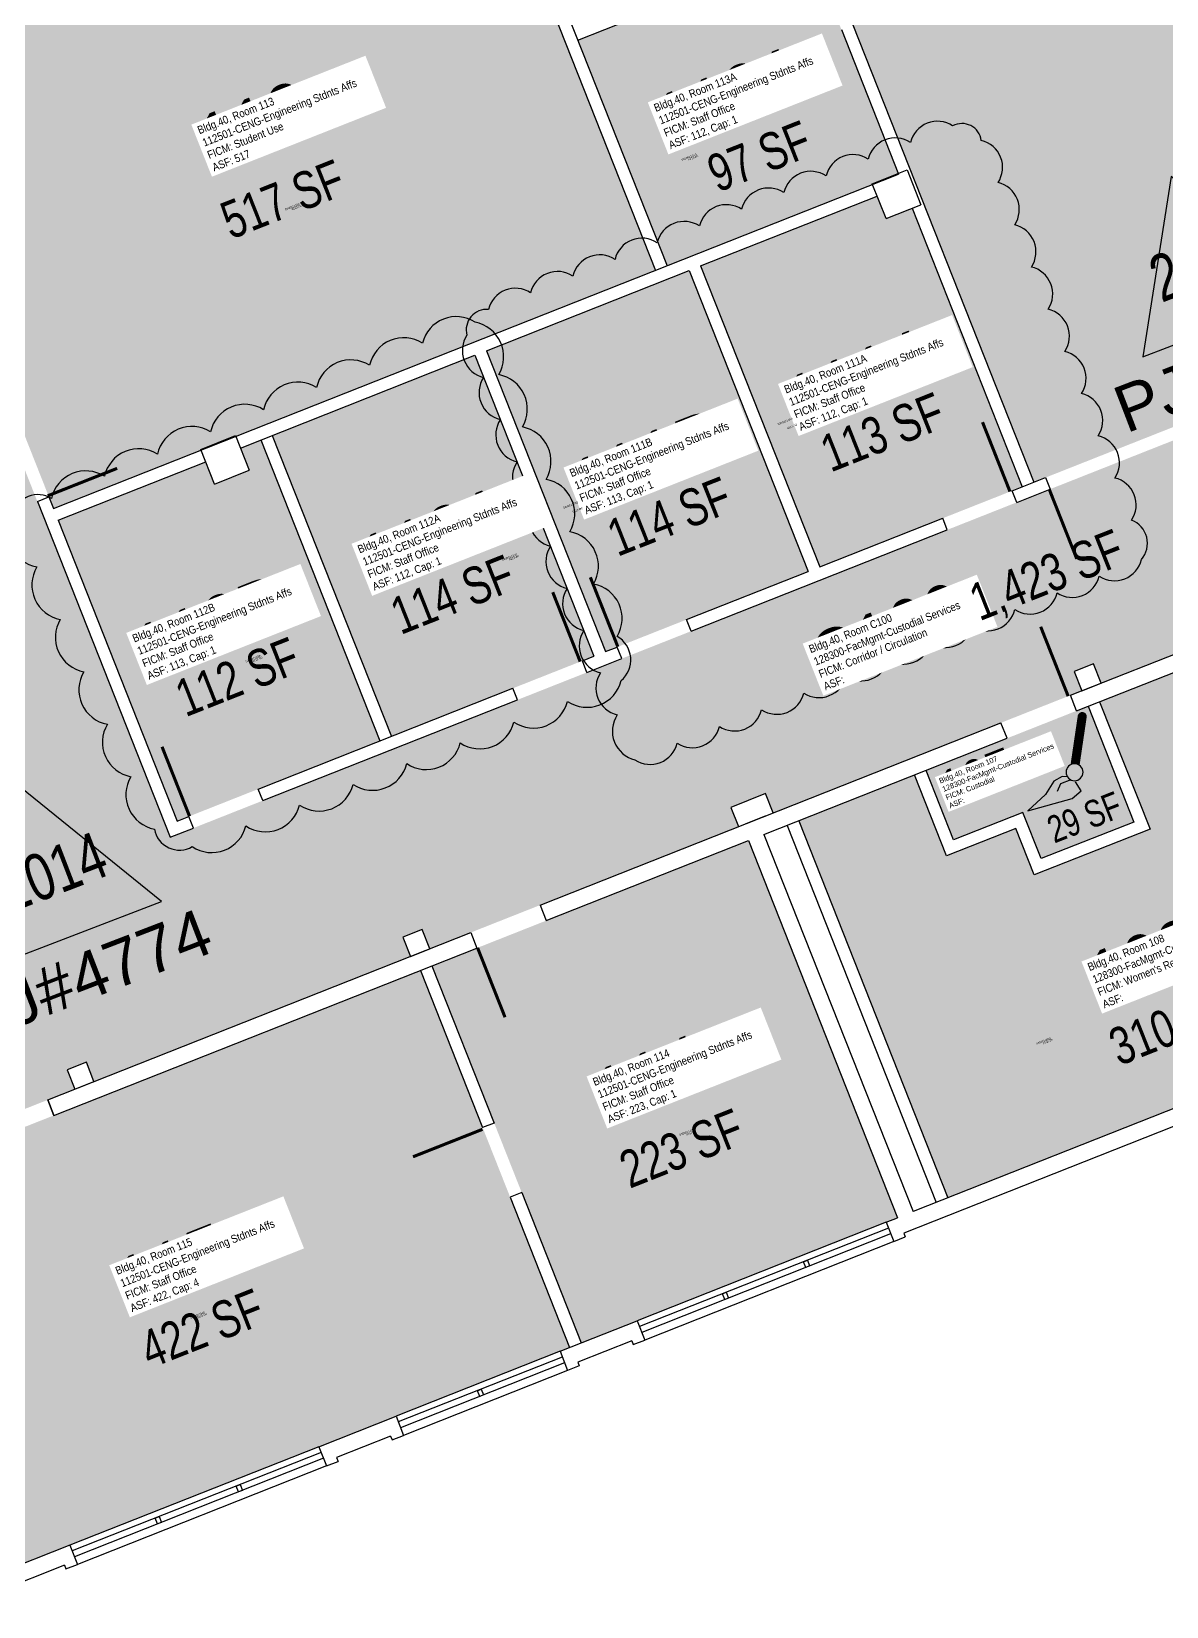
# Model space of a CAD drawing. Header units: inches. Extents: x 131918565 to 131921035, y 67963340 to 67966111.
# Drawn here: x 131919553 to 131920100, y 67963352 to 67964111 of the extents above; entities that cross this region are included whole.
import ezdxf
from ezdxf.enums import TextEntityAlignment as Align

# ---------------------------------------------------------------- set-up
doc = ezdxf.new("R2010")
doc.units = ezdxf.units.IN
doc.header["$LTSCALE"] = 10
doc.header["$MEASUREMENT"] = 0
doc.layers.get('0').update_dxf_attribs({"linetype": 'CONTINUOUS'})
for name, color, linetype in [('A-DOOR', 2, 'CONTINUOUS'), ('A-GLAZ', 1, 'CONTINUOUS'), ('A-IDEN-ICON', 4, 'CONTINUOUS'), ('A-IDEN-RNUM', 7, 'CONTINUOUS'), ('A-IDEN-SNUM', 4, 'CONTINUOUS'), ('A-IDEN-VNUM', 4, 'CONTINUOUS'), ('A-WALL', 5, 'CONTINUOUS'), ('AREA-TEXT', 3, 'CONTINUOUS'), ('Rooms-Category-Color', 7, 'CONTINUOUS'), ('Rooms-College-Color', 7, 'CONTINUOUS'), ('Rooms-Department-Color', 7, 'CONTINUOUS'), ('Rooms-Division-Color', 7, 'CONTINUOUS'), ('Rooms-Information', 7, 'CONTINUOUS')]:
    doc.layers.add(name, color=color, linetype=linetype)
doc.layers.add('A-REV', color=1, linetype='CONTINUOUS', plot=False)
doc.styles.add('Arial', font='arial.ttf')
doc.styles.add('CP_AREA', font='arial.ttf', dxfattribs={"height": 15})
doc.styles.add('CP_ROOMSNUMBER', font='arial.ttf', dxfattribs={"height": 1})
doc.styles.add('CP_ROOMVNUMBER', font='arial.ttf', dxfattribs={"width": 0.85, "height": 0.075})

# ---------------------------------------------------------------- blocks, each defined once
blk = doc.blocks.new('CPCUST')
at = {"color": 0, "linetype": 'ByBlock'}
for p, q in [((0.01710768682039543, -0.06389526559284252), (0.02000603612435725, -0.04661972163469329)), ((0.02622214892755892, -0.04084634061456337), (0.0445807061709047, -0.04056143188978271)), ((0.0296781998588358, -0.03407984564873644), (0.03758796190732028, -0.03023640276653876)), ((0.03758796190732028, -0.03023640276653876), (0.05333712680811686, -0.03237435190612691)), ((0.0445807061709047, -0.04056143188978271), (0.05433683077671958, -0.05052010497931518)), ((0.05333712680811686, -0.03237435190612691), (0.07452052004998677, -0.04788691310499892)), ((0.07452052004998677, -0.04788691310499892), (0.1117389269890054, -0.06251715192284006)), ((0.03576614561558245, -0.07045290280554815), (0.01710768682039543, -0.06389526559284252)), ((0.1117389269890054, -0.06251715192284006), (0.03576614561558245, -0.07045290280554815))]:
    blk.add_line(p, q, dxfattribs=at)
at = {"color": 0, "linetype": 'ByBlock', "const_width": 0.0075}
blk.add_lwpolyline([(-0.03324759526418575, 0.04812499999999999, 1), (-0.02675240473581653, 0.05187500000000002, 1)], format="xyb", close=True, dxfattribs=at)
at = {"color": 0, "linetype": 'ByBlock', "const_width": 0.015}
blk.add_lwpolyline([(-0.02999999999997272, 0.05), (0.009999999999990905, -0.01928203230275514)], dxfattribs=at)
at = {"color": 0, "linetype": 'ByBlock'}
blk.add_circle((0.01581866083250816, -0.03126680850405537), 0.01414213562373094, dxfattribs=at)
blk = doc.blocks.new('ProjectRev')
at = {"transparency": 16777216}
blk.add_lwpolyline([(0, 0.1219824164496401), (-0.1220957161743463, -0.0894935673508428), (0.1220957161743428, -0.0894935673508428)], close=True, dxfattribs=at)
at = {"transparency": 16777216, "insert": (-0.1797527879617747, -0.1150713105150771), "char_height": 0.0625, "attachment_point": 1, "style": 'Arial'}
blk.add_mtext_dynamic_manual_height_columns('PJ#', width=0.247489784066488, gutter_width=0.3125, heights=[0], dxfattribs=at)
at = {"transparency": 16777216, "style": 'Arial', "width": 0.75}
blk.add_attdef('YEAR', text='', height=0.0625, dxfattribs=at).set_placement((0, 0), align=Align.MIDDLE_CENTER)
at = {"transparency": 16777216, "style": 'Arial'}
blk.add_attdef('PROJECT', text='', height=0.0625, dxfattribs=at).set_placement((-0.02758404181815877, -0.1150713105150771), align=Align.TOP_LEFT)

msp = doc.modelspace()

# ---------------------------------------------------------------- hatches: boundary and pattern name
at = {"layer": 'Rooms-Category-Color', "true_color": 0xadadad}
for points in [[(131920357.9208105, 67963995.48231058), (131920366.7204771, 67963998.9640578), (131920448.9716894, 67963791.08473784), (131920538.2381714, 67963826.40463574), (131920429.4970357, 67964101.23381722), (131920330.9661434, 67964062.24828786), (131920317.7211817, 67964095.72321863), (131920261.9296305, 67964073.64828244), (131920295.0420348, 67963989.96095555), (131919619.9642645, 67963722.8542276), (131919344.764865, 67964418.38518056), (131919276.4202147, 67964391.34338373), (131919279.939401, 67964382.44909462), (131919268.7810907, 67964378.0341074), (131919285.8798948, 67964334.81908761), (131919297.0755854, 67964339.24886507), (131919347.8479387, 67964210.92829715), (131919336.6522481, 67964206.49851972), (131919383.0096141, 67964089.33626208), (131919388.6261495, 67964091.55854589), (131919391.394788, 67964084.56116953), (131919396.9365628, 67964086.75387296), (131919403.5590436, 67964070.01640758), (131919444.9402776, 67963965.43068141), (131919433.7819673, 67963961.01569417), (131919478.4929846, 67963848.01437041), (131919489.6512948, 67963852.42935765), (131919496.2737757, 67963835.69189227), (131919519.2577577, 67963777.60284492), (131919351.8870094, 67963711.3795816), (131919419.5687637, 67963540.32268544), (131919573.9216695, 67963601.3952039), (131919570.2439851, 67963610.69007635), (131919579.542205, 67963614.36908521), (131919583.2198894, 67963605.07421276), (131919735.7171681, 67963665.41251886), (131919732.0394837, 67963674.70739129), (131919741.3377037, 67963678.38640016), (131919745.015388, 67963669.09152773), (131919798.2500125, 67963690.15476958), (131919893.793044, 67963727.95809782), (131919890.1153597, 67963737.25297026), (131919906.852825, 67963743.87545112), (131919910.5305094, 67963734.58057867), (131920059.3081654, 67963793.44714877), (131920055.630481, 67963802.7420212), (131920064.928701, 67963806.42103007), (131920068.6063853, 67963797.12615763), (131920154.1945304, 67963830.99065503), (131920203.7095322, 67963850.58216092), (131920202.2393414, 67963854.29787822), (131920215.917756, 67963859.70999031), (131920210.7654659, 67963872.73173836), (131920231.2108378, 67963880.82131948), (131920272.1283615, 67963897.01107767), (131920379.9957467, 67963939.6907593)], [(131920036.3769684, 67963704.74904667), (131920027.5469939, 67963727.06566717), (131919994.0720631, 67963713.82070547), (131919978.6196078, 67963752.87479134), (131919922.8280565, 67963730.79985516), (131919994.7481987, 67963549.03098112), (131920113.7292609, 67963596.10799006), (131920234.6518691, 67963643.95320676), (131920187.0141568, 67963764.35137437), (131920131.2226055, 67963742.27643819), (131920129.0151119, 67963747.85559332), (131920184.8066631, 67963769.9305295), (131920162.731727, 67963825.72208077), (131920067.8860898, 67963788.19468924), (131920092.1685196, 67963726.82398286)], [(131919984.1987629, 67963755.08228499), (131919997.4437247, 67963721.60735421), (131920030.9186554, 67963734.85231592), (131920039.7486299, 67963712.53569542), (131920084.3818709, 67963730.19564438), (131920062.3069347, 67963785.98719564)]]:
    msp.add_hatch(color=253, dxfattribs=at).paths.add_polyline_path(points)
at = {"layer": 'Rooms-Category-Color', "true_color": 0xffe090}
msp.add_hatch(color=41, dxfattribs=at).paths.add_polyline_path([(131919888.6445318, 67964266.90613283), (131920036.1934053, 67963893.9954042), (131920287.255386, 67963993.33261704), (131920254.1429817, 67964077.01994395), (131920315.5136881, 67964101.30237377), (131920295.4884097, 67964151.9136795), (131920282.9353107, 67964146.94681886), (131920279.6234081, 67964155.31722529), (131920276.3128299, 67964163.68428424), (131920288.8659289, 67964168.65114486), (131920202.7730155, 67964386.23986852), (131920190.2199164, 67964381.2730079), (131920186.7007301, 67964390.16729699), (131920047.2218519, 67964334.97995651), (131920050.7410383, 67964326.0856674), (131920034.0035729, 67964319.46318655), (131920032.3077763, 67964323.74909352)])
at = {"layer": 'Rooms-Category-Color', "true_color": 0xfbafa2}
msp.add_hatch(color=21, dxfattribs=at).paths.add_polyline_path([(131919563.6587457, 67964138.31962952), (131919565.3545423, 67964134.03372253), (131919548.6170769, 67964127.41124168), (131919546.9212804, 67964131.69714865), (131919475.7870525, 67964103.55160502), (131919563.7335983, 67963881.27806479), (131919634.8678261, 67963909.42360842), (131919634.7093281, 67963909.82419176), (131919651.4467935, 67963916.44667262), (131919651.6052915, 67963916.04608929), (131919853.8496648, 67963996.06773299), (131919765.903119, 67964218.34127322), (131919725.4542444, 67964202.33694448), (131919727.150041, 67964198.0510375), (131919710.4125756, 67964191.42855664), (131919708.716779, 67964195.71446362)])
at = {"layer": 'Rooms-Category-Color', "true_color": 0xfa9ba3}
for points in [[(131919816.3826944, 67964107.06875157), (131919859.42882, 67963998.2752266), (131919958.4588235, 67964037.45823835), (131919958.3003254, 67964037.85882169), (131919970.8534245, 67964042.82568234), (131919927.9657969, 67964151.21862397)], [(131919875.5842014, 67963998.21480553), (131919932.9790355, 67963853.15677224), (131920030.6142502, 67963891.7879106), (131919977.4759053, 67964026.08821695), (131919964.9228063, 67964021.12135631), (131919960.6663171, 67964031.87908322)], [(131919772.3698385, 67963957.37617272), (131919870.0050532, 67963996.00731105), (131919927.3998873, 67963850.94927776), (131919829.7646726, 67963812.31813943)], [(131919766.7906765, 67963955.16867994), (131919669.1554617, 67963916.53754161), (131919726.5502958, 67963771.47950834), (131919824.1855106, 67963810.11064668)], [(131919565.9410919, 67963875.69890967), (131919637.0753198, 67963903.84445328), (131919641.331809, 67963893.0867264), (131919658.0692744, 67963899.70920724), (131919653.8127851, 67963910.46693416), (131919663.5763066, 67963914.330048), (131919720.9711407, 67963769.27201472), (131919623.335926, 67963730.64087638)], [(131919746.1138971, 67963660.87970228), (131919818.0340392, 67963479.11082827), (131919845.0036751, 67963489.78185242), (131919970.5346654, 67963539.45045884), (131919898.6145233, 67963721.21933286), (131919801.208054, 67963682.67870177)], [(131919563.8579628, 67963588.76684597), (131919451.3969245, 67963544.26960239), (131919523.3170666, 67963362.50072837), (131919571.63255, 67963381.6176231), (131919728.7750332, 67963443.7938884), (131919812.4548841, 67963476.90333465), (131919740.534742, 67963658.67220865)]]:
    msp.add_hatch(color=241, dxfattribs=at).paths.add_polyline_path(points)
at = {"layer": 'Rooms-College-Color', "true_color": 0xadadad}
for points in [[(131920357.9208105, 67963995.48231058), (131920366.7204771, 67963998.9640578), (131920448.9716894, 67963791.08473784), (131920538.2381714, 67963826.40463574), (131920429.4970357, 67964101.23381722), (131920330.9661434, 67964062.24828786), (131920317.7211817, 67964095.72321863), (131920261.9296305, 67964073.64828244), (131920295.0420348, 67963989.96095555), (131919619.9642645, 67963722.8542276), (131919344.764865, 67964418.38518056), (131919276.4202147, 67964391.34338373), (131919279.939401, 67964382.44909462), (131919268.7810907, 67964378.0341074), (131919285.8798948, 67964334.81908761), (131919297.0755854, 67964339.24886507), (131919347.8479387, 67964210.92829715), (131919336.6522481, 67964206.49851972), (131919383.0096141, 67964089.33626208), (131919388.6261495, 67964091.55854589), (131919391.394788, 67964084.56116953), (131919396.9365628, 67964086.75387296), (131919403.5590436, 67964070.01640758), (131919444.9402776, 67963965.43068141), (131919433.7819673, 67963961.01569417), (131919478.4929846, 67963848.01437041), (131919489.6512948, 67963852.42935765), (131919496.2737757, 67963835.69189227), (131919519.2577577, 67963777.60284492), (131919351.8870094, 67963711.3795816), (131919419.5687637, 67963540.32268544), (131919573.9216695, 67963601.3952039), (131919570.2439851, 67963610.69007635), (131919579.542205, 67963614.36908521), (131919583.2198894, 67963605.07421276), (131919735.7171681, 67963665.41251886), (131919732.0394837, 67963674.70739129), (131919741.3377037, 67963678.38640016), (131919745.015388, 67963669.09152773), (131919798.2500125, 67963690.15476958), (131919893.793044, 67963727.95809782), (131919890.1153597, 67963737.25297026), (131919906.852825, 67963743.87545112), (131919910.5305094, 67963734.58057867), (131920059.3081654, 67963793.44714877), (131920055.630481, 67963802.7420212), (131920064.928701, 67963806.42103007), (131920068.6063853, 67963797.12615763), (131920154.1945304, 67963830.99065503), (131920203.7095322, 67963850.58216092), (131920202.2393414, 67963854.29787822), (131920215.917756, 67963859.70999031), (131920210.7654659, 67963872.73173836), (131920231.2108378, 67963880.82131948), (131920272.1283615, 67963897.01107767), (131920379.9957467, 67963939.6907593)], [(131920036.3769684, 67963704.74904667), (131920027.5469939, 67963727.06566717), (131919994.0720631, 67963713.82070547), (131919978.6196078, 67963752.87479134), (131919922.8280565, 67963730.79985516), (131919994.7481987, 67963549.03098112), (131920113.7292609, 67963596.10799006), (131920234.6518691, 67963643.95320676), (131920187.0141568, 67963764.35137437), (131920131.2226055, 67963742.27643819), (131920129.0151119, 67963747.85559332), (131920184.8066631, 67963769.9305295), (131920162.731727, 67963825.72208077), (131920067.8860898, 67963788.19468924), (131920092.1685196, 67963726.82398286)], [(131919984.1987629, 67963755.08228499), (131919997.4437247, 67963721.60735421), (131920030.9186554, 67963734.85231592), (131920039.7486299, 67963712.53569542), (131920084.3818709, 67963730.19564438), (131920062.3069347, 67963785.98719564)]]:
    msp.add_hatch(color=253, dxfattribs=at).paths.add_polyline_path(points)
at = {"layer": 'Rooms-College-Color', "true_color": 0x80bc67}
for points in [[(131919888.6445318, 67964266.90613283), (131920036.1934053, 67963893.9954042), (131920287.255386, 67963993.33261704), (131920254.1429817, 67964077.01994395), (131920315.5136881, 67964101.30237377), (131920295.4884097, 67964151.9136795), (131920282.9353107, 67964146.94681886), (131920279.6234081, 67964155.31722529), (131920276.3128299, 67964163.68428424), (131920288.8659289, 67964168.65114486), (131920202.7730155, 67964386.23986852), (131920190.2199164, 67964381.2730079), (131920186.7007301, 67964390.16729699), (131920047.2218519, 67964334.97995651), (131920050.7410383, 67964326.0856674), (131920034.0035729, 67964319.46318655), (131920032.3077763, 67964323.74909352)], [(131919563.6587457, 67964138.31962952), (131919565.3545423, 67964134.03372253), (131919548.6170769, 67964127.41124168), (131919546.9212804, 67964131.69714865), (131919475.7870525, 67964103.55160502), (131919563.7335983, 67963881.27806479), (131919634.8678261, 67963909.42360842), (131919634.7093281, 67963909.82419176), (131919651.4467935, 67963916.44667262), (131919651.6052915, 67963916.04608929), (131919853.8496648, 67963996.06773299), (131919765.903119, 67964218.34127322), (131919725.4542444, 67964202.33694448), (131919727.150041, 67964198.0510375), (131919710.4125756, 67964191.42855664), (131919708.716779, 67964195.71446362)], [(131919816.3826944, 67964107.06875157), (131919859.42882, 67963998.2752266), (131919958.4588235, 67964037.45823835), (131919958.3003254, 67964037.85882169), (131919970.8534245, 67964042.82568234), (131919927.9657969, 67964151.21862397)], [(131919875.5842014, 67963998.21480553), (131919932.9790355, 67963853.15677224), (131920030.6142502, 67963891.7879106), (131919977.4759053, 67964026.08821695), (131919964.9228063, 67964021.12135631), (131919960.6663171, 67964031.87908322)], [(131919772.3698385, 67963957.37617272), (131919870.0050532, 67963996.00731105), (131919927.3998873, 67963850.94927776), (131919829.7646726, 67963812.31813943)], [(131919766.7906765, 67963955.16867994), (131919669.1554617, 67963916.53754161), (131919726.5502958, 67963771.47950834), (131919824.1855106, 67963810.11064668)], [(131919565.9410919, 67963875.69890967), (131919637.0753198, 67963903.84445328), (131919641.331809, 67963893.0867264), (131919658.0692744, 67963899.70920724), (131919653.8127851, 67963910.46693416), (131919663.5763066, 67963914.330048), (131919720.9711407, 67963769.27201472), (131919623.335926, 67963730.64087638)], [(131919746.1138971, 67963660.87970228), (131919818.0340392, 67963479.11082827), (131919845.0036751, 67963489.78185242), (131919970.5346654, 67963539.45045884), (131919898.6145233, 67963721.21933286), (131919801.208054, 67963682.67870177)], [(131919563.8579628, 67963588.76684597), (131919451.3969245, 67963544.26960239), (131919523.3170666, 67963362.50072837), (131919571.63255, 67963381.6176231), (131919728.7750332, 67963443.7938884), (131919812.4548841, 67963476.90333465), (131919740.534742, 67963658.67220865)]]:
    msp.add_hatch(color=83, dxfattribs=at).paths.add_polyline_path(points)
at = {"layer": 'Rooms-Department-Color', "true_color": 0xacacac}
for points in [[(131920357.9208105, 67963995.48231058), (131920366.7204771, 67963998.9640578), (131920448.9716894, 67963791.08473784), (131920538.2381714, 67963826.40463574), (131920429.4970357, 67964101.23381722), (131920330.9661434, 67964062.24828786), (131920317.7211817, 67964095.72321863), (131920261.9296305, 67964073.64828244), (131920295.0420348, 67963989.96095555), (131919619.9642645, 67963722.8542276), (131919344.764865, 67964418.38518056), (131919276.4202147, 67964391.34338373), (131919279.939401, 67964382.44909462), (131919268.7810907, 67964378.0341074), (131919285.8798948, 67964334.81908761), (131919297.0755854, 67964339.24886507), (131919347.8479387, 67964210.92829715), (131919336.6522481, 67964206.49851972), (131919383.0096141, 67964089.33626208), (131919388.6261495, 67964091.55854589), (131919391.394788, 67964084.56116953), (131919396.9365628, 67964086.75387296), (131919403.5590436, 67964070.01640758), (131919444.9402776, 67963965.43068141), (131919433.7819673, 67963961.01569417), (131919478.4929846, 67963848.01437041), (131919489.6512948, 67963852.42935765), (131919496.2737757, 67963835.69189227), (131919519.2577577, 67963777.60284492), (131919351.8870094, 67963711.3795816), (131919419.5687637, 67963540.32268544), (131919573.9216695, 67963601.3952039), (131919570.2439851, 67963610.69007635), (131919579.542205, 67963614.36908521), (131919583.2198894, 67963605.07421276), (131919735.7171681, 67963665.41251886), (131919732.0394837, 67963674.70739129), (131919741.3377037, 67963678.38640016), (131919745.015388, 67963669.09152773), (131919798.2500125, 67963690.15476958), (131919893.793044, 67963727.95809782), (131919890.1153597, 67963737.25297026), (131919906.852825, 67963743.87545112), (131919910.5305094, 67963734.58057867), (131920059.3081654, 67963793.44714877), (131920055.630481, 67963802.7420212), (131920064.928701, 67963806.42103007), (131920068.6063853, 67963797.12615763), (131920154.1945304, 67963830.99065503), (131920203.7095322, 67963850.58216092), (131920202.2393414, 67963854.29787822), (131920215.917756, 67963859.70999031), (131920210.7654659, 67963872.73173836), (131920231.2108378, 67963880.82131948), (131920272.1283615, 67963897.01107767), (131920379.9957467, 67963939.6907593)], [(131920036.3769684, 67963704.74904667), (131920027.5469939, 67963727.06566717), (131919994.0720631, 67963713.82070547), (131919978.6196078, 67963752.87479134), (131919922.8280565, 67963730.79985516), (131919994.7481987, 67963549.03098112), (131920113.7292609, 67963596.10799006), (131920234.6518691, 67963643.95320676), (131920187.0141568, 67963764.35137437), (131920131.2226055, 67963742.27643819), (131920129.0151119, 67963747.85559332), (131920184.8066631, 67963769.9305295), (131920162.731727, 67963825.72208077), (131920067.8860898, 67963788.19468924), (131920092.1685196, 67963726.82398286)], [(131919984.1987629, 67963755.08228499), (131919997.4437247, 67963721.60735421), (131920030.9186554, 67963734.85231592), (131920039.7486299, 67963712.53569542), (131920084.3818709, 67963730.19564438), (131920062.3069347, 67963785.98719564)]]:
    msp.add_hatch(color=253, dxfattribs=at).paths.add_polyline_path(points)
at = {"layer": 'Rooms-Department-Color', "true_color": 0x99d7b2}
for points in [[(131919888.6445318, 67964266.90613283), (131920036.1934053, 67963893.9954042), (131920287.255386, 67963993.33261704), (131920254.1429817, 67964077.01994395), (131920315.5136881, 67964101.30237377), (131920295.4884097, 67964151.9136795), (131920282.9353107, 67964146.94681886), (131920279.6234081, 67964155.31722529), (131920276.3128299, 67964163.68428424), (131920288.8659289, 67964168.65114486), (131920202.7730155, 67964386.23986852), (131920190.2199164, 67964381.2730079), (131920186.7007301, 67964390.16729699), (131920047.2218519, 67964334.97995651), (131920050.7410383, 67964326.0856674), (131920034.0035729, 67964319.46318655), (131920032.3077763, 67964323.74909352)], [(131919563.6587457, 67964138.31962952), (131919565.3545423, 67964134.03372253), (131919548.6170769, 67964127.41124168), (131919546.9212804, 67964131.69714865), (131919475.7870525, 67964103.55160502), (131919563.7335983, 67963881.27806479), (131919634.8678261, 67963909.42360842), (131919634.7093281, 67963909.82419176), (131919651.4467935, 67963916.44667262), (131919651.6052915, 67963916.04608929), (131919853.8496648, 67963996.06773299), (131919765.903119, 67964218.34127322), (131919725.4542444, 67964202.33694448), (131919727.150041, 67964198.0510375), (131919710.4125756, 67964191.42855664), (131919708.716779, 67964195.71446362)], [(131919816.3826944, 67964107.06875157), (131919859.42882, 67963998.2752266), (131919958.4588235, 67964037.45823835), (131919958.3003254, 67964037.85882169), (131919970.8534245, 67964042.82568234), (131919927.9657969, 67964151.21862397)], [(131919875.5842014, 67963998.21480553), (131919932.9790355, 67963853.15677224), (131920030.6142502, 67963891.7879106), (131919977.4759053, 67964026.08821695), (131919964.9228063, 67964021.12135631), (131919960.6663171, 67964031.87908322)], [(131919772.3698385, 67963957.37617272), (131919870.0050532, 67963996.00731105), (131919927.3998873, 67963850.94927776), (131919829.7646726, 67963812.31813943)], [(131919766.7906765, 67963955.16867994), (131919669.1554617, 67963916.53754161), (131919726.5502958, 67963771.47950834), (131919824.1855106, 67963810.11064668)], [(131919565.9410919, 67963875.69890967), (131919637.0753198, 67963903.84445328), (131919641.331809, 67963893.0867264), (131919658.0692744, 67963899.70920724), (131919653.8127851, 67963910.46693416), (131919663.5763066, 67963914.330048), (131919720.9711407, 67963769.27201472), (131919623.335926, 67963730.64087638)], [(131919746.1138971, 67963660.87970228), (131919818.0340392, 67963479.11082827), (131919845.0036751, 67963489.78185242), (131919970.5346654, 67963539.45045884), (131919898.6145233, 67963721.21933286), (131919801.208054, 67963682.67870177)], [(131919563.8579628, 67963588.76684597), (131919451.3969245, 67963544.26960239), (131919523.3170666, 67963362.50072837), (131919571.63255, 67963381.6176231), (131919728.7750332, 67963443.7938884), (131919812.4548841, 67963476.90333465), (131919740.534742, 67963658.67220865)]]:
    msp.add_hatch(color=253, dxfattribs=at).paths.add_polyline_path(points)
at = {"layer": 'Rooms-Division-Color', "true_color": 0xadadad}
for points in [[(131920357.9208105, 67963995.48231058), (131920366.7204771, 67963998.9640578), (131920448.9716894, 67963791.08473784), (131920538.2381714, 67963826.40463574), (131920429.4970357, 67964101.23381722), (131920330.9661434, 67964062.24828786), (131920317.7211817, 67964095.72321863), (131920261.9296305, 67964073.64828244), (131920295.0420348, 67963989.96095555), (131919619.9642645, 67963722.8542276), (131919344.764865, 67964418.38518056), (131919276.4202147, 67964391.34338373), (131919279.939401, 67964382.44909462), (131919268.7810907, 67964378.0341074), (131919285.8798948, 67964334.81908761), (131919297.0755854, 67964339.24886507), (131919347.8479387, 67964210.92829715), (131919336.6522481, 67964206.49851972), (131919383.0096141, 67964089.33626208), (131919388.6261495, 67964091.55854589), (131919391.394788, 67964084.56116953), (131919396.9365628, 67964086.75387296), (131919403.5590436, 67964070.01640758), (131919444.9402776, 67963965.43068141), (131919433.7819673, 67963961.01569417), (131919478.4929846, 67963848.01437041), (131919489.6512948, 67963852.42935765), (131919496.2737757, 67963835.69189227), (131919519.2577577, 67963777.60284492), (131919351.8870094, 67963711.3795816), (131919419.5687637, 67963540.32268544), (131919573.9216695, 67963601.3952039), (131919570.2439851, 67963610.69007635), (131919579.542205, 67963614.36908521), (131919583.2198894, 67963605.07421276), (131919735.7171681, 67963665.41251886), (131919732.0394837, 67963674.70739129), (131919741.3377037, 67963678.38640016), (131919745.015388, 67963669.09152773), (131919798.2500125, 67963690.15476958), (131919893.793044, 67963727.95809782), (131919890.1153597, 67963737.25297026), (131919906.852825, 67963743.87545112), (131919910.5305094, 67963734.58057867), (131920059.3081654, 67963793.44714877), (131920055.630481, 67963802.7420212), (131920064.928701, 67963806.42103007), (131920068.6063853, 67963797.12615763), (131920154.1945304, 67963830.99065503), (131920203.7095322, 67963850.58216092), (131920202.2393414, 67963854.29787822), (131920215.917756, 67963859.70999031), (131920210.7654659, 67963872.73173836), (131920231.2108378, 67963880.82131948), (131920272.1283615, 67963897.01107767), (131920379.9957467, 67963939.6907593)], [(131920036.3769684, 67963704.74904667), (131920027.5469939, 67963727.06566717), (131919994.0720631, 67963713.82070547), (131919978.6196078, 67963752.87479134), (131919922.8280565, 67963730.79985516), (131919994.7481987, 67963549.03098112), (131920113.7292609, 67963596.10799006), (131920234.6518691, 67963643.95320676), (131920187.0141568, 67963764.35137437), (131920131.2226055, 67963742.27643819), (131920129.0151119, 67963747.85559332), (131920184.8066631, 67963769.9305295), (131920162.731727, 67963825.72208077), (131920067.8860898, 67963788.19468924), (131920092.1685196, 67963726.82398286)], [(131919984.1987629, 67963755.08228499), (131919997.4437247, 67963721.60735421), (131920030.9186554, 67963734.85231592), (131920039.7486299, 67963712.53569542), (131920084.3818709, 67963730.19564438), (131920062.3069347, 67963785.98719564)]]:
    msp.add_hatch(color=253, dxfattribs=at).paths.add_polyline_path(points)
at = {"layer": 'Rooms-Division-Color', "true_color": 0x99d7b2}
for points in [[(131919888.6445318, 67964266.90613283), (131920036.1934053, 67963893.9954042), (131920287.255386, 67963993.33261704), (131920254.1429817, 67964077.01994395), (131920315.5136881, 67964101.30237377), (131920295.4884097, 67964151.9136795), (131920282.9353107, 67964146.94681886), (131920279.6234081, 67964155.31722529), (131920276.3128299, 67964163.68428424), (131920288.8659289, 67964168.65114486), (131920202.7730155, 67964386.23986852), (131920190.2199164, 67964381.2730079), (131920186.7007301, 67964390.16729699), (131920047.2218519, 67964334.97995651), (131920050.7410383, 67964326.0856674), (131920034.0035729, 67964319.46318655), (131920032.3077763, 67964323.74909352)], [(131919563.6587457, 67964138.31962952), (131919565.3545423, 67964134.03372253), (131919548.6170769, 67964127.41124168), (131919546.9212804, 67964131.69714865), (131919475.7870525, 67964103.55160502), (131919563.7335983, 67963881.27806479), (131919634.8678261, 67963909.42360842), (131919634.7093281, 67963909.82419176), (131919651.4467935, 67963916.44667262), (131919651.6052915, 67963916.04608929), (131919853.8496648, 67963996.06773299), (131919765.903119, 67964218.34127322), (131919725.4542444, 67964202.33694448), (131919727.150041, 67964198.0510375), (131919710.4125756, 67964191.42855664), (131919708.716779, 67964195.71446362)], [(131919816.3826944, 67964107.06875157), (131919859.42882, 67963998.2752266), (131919958.4588235, 67964037.45823835), (131919958.3003254, 67964037.85882169), (131919970.8534245, 67964042.82568234), (131919927.9657969, 67964151.21862397)], [(131919875.5842014, 67963998.21480553), (131919932.9790355, 67963853.15677224), (131920030.6142502, 67963891.7879106), (131919977.4759053, 67964026.08821695), (131919964.9228063, 67964021.12135631), (131919960.6663171, 67964031.87908322)], [(131919772.3698385, 67963957.37617272), (131919870.0050532, 67963996.00731105), (131919927.3998873, 67963850.94927776), (131919829.7646726, 67963812.31813943)], [(131919766.7906765, 67963955.16867994), (131919669.1554617, 67963916.53754161), (131919726.5502958, 67963771.47950834), (131919824.1855106, 67963810.11064668)], [(131919565.9410919, 67963875.69890967), (131919637.0753198, 67963903.84445328), (131919641.331809, 67963893.0867264), (131919658.0692744, 67963899.70920724), (131919653.8127851, 67963910.46693416), (131919663.5763066, 67963914.330048), (131919720.9711407, 67963769.27201472), (131919623.335926, 67963730.64087638)], [(131919746.1138971, 67963660.87970228), (131919818.0340392, 67963479.11082827), (131919845.0036751, 67963489.78185242), (131919970.5346654, 67963539.45045884), (131919898.6145233, 67963721.21933286), (131919801.208054, 67963682.67870177)], [(131919563.8579628, 67963588.76684597), (131919451.3969245, 67963544.26960239), (131919523.3170666, 67963362.50072837), (131919571.63255, 67963381.6176231), (131919728.7750332, 67963443.7938884), (131919812.4548841, 67963476.90333465), (131919740.534742, 67963658.67220865)]]:
    msp.add_hatch(color=253, dxfattribs=at).paths.add_polyline_path(points)

# ---------------------------------------------------------------- linework, layer by layer
at = {"layer": 'A-DOOR'}
for points in [[(131919930.0900496, 67964144.79995932, 1.5, 1.5, 0), (131919896.6151189, 67964131.55499762, 0, 0, 0), (131919896.3391822, 67964132.25239201, 0, 0, 0.414213562373095), (131919943.0590747, 67964112.02242297, 0, 0, 0.414213562373095)], [(131920024.6759175, 67963889.43830186, 1.5, 1.5, 0), (131920011.4309558, 67963922.91323261, 0, 0, 0), (131920012.1283502, 67963923.18916932, 0, 0, 0.414213562373095), (131919991.8983811, 67963876.46927685, 0, 0, 0.414213562373095)], [(131919560.8909904, 67963887.4124992, 1.5, 1.5, 0), (131919594.3659211, 67963900.65746091, 0, 0, 0), (131919594.6418578, 67963899.96006653, 0, 0, 0.414213562373095), (131919547.9219653, 67963920.19003557, 0, 0, 0.414213562373095)], [(131920109.1759492, 67963916.41967762, 1.5, 1.5, 0), (131920122.4209109, 67963882.94474685, 0, 0, 0), (131920123.1183053, 67963883.22068357, 0, 0, -0.414213562373095), (131920076.3984128, 67963903.4506526, 0, 0, -0.414213562373095)], [(131920043.6208765, 67963890.48162758, 1.5, 1.5, 0), (131920056.8658382, 67963857.00669684, 0, 0, 0), (131920056.1684438, 67963856.73076013, 0, 0, 0.414213562373095), (131920076.3984128, 67963903.4506526, 0, 0, 0.414213562373095)], [(131919835.6820376, 67963814.65945551, 1.5, 1.5, 0), (131919822.4370759, 67963848.13438627, 0, 0, 0), (131919821.7396815, 67963847.85844955, 0, 0, -0.414213562373095), (131919868.4595739, 67963827.62848052, 0, 0, -0.414213562373095)], [(131919817.5497834, 67963807.48510125, 1.5, 1.5, 0), (131919804.3048217, 67963840.960032, 0, 0, 0), (131919805.0022161, 67963841.23596871, 0, 0, 0.414213562373095), (131919784.7722471, 67963794.51607624, 0, 0, 0.414213562373095)], [(131920052.7131661, 67963790.83771807, 1.5, 1.5, 0), (131920039.4682044, 67963824.31264882, 0, 0, 0), (131920040.1655988, 67963824.58858551, 0, 0, 0.414213562373095), (131920019.9356298, 67963777.86869305, 0, 0, 0.414213562373095)], [(131919629.2532979, 67963732.98219159, 1.5, 1.5, 0), (131919616.0083362, 67963766.45712236, 0, 0, 0), (131919615.3109418, 67963766.18118566, 0, 0, -0.414213562373095), (131919662.0308343, 67963745.95121661, 0, 0, -0.414213562373095)], [(131919768.07134, 67963669.56756163, 1.5, 1.5, 0), (131919781.3163017, 67963636.09263086, 0, 0, 0), (131919780.6189073, 67963635.81669416, 0, 0, 0.414213562373095), (131919800.8488763, 67963682.53658664, 0, 0, 0.414213562373095)], [(131919530.7212489, 67963575.65570584, 1.5, 1.5, 0), (131919543.9662106, 67963542.18077508, 0, 0, 0), (131919543.2688162, 67963541.90483837, 0, 0, 0.414213562373095), (131919563.4987852, 67963588.62473083, 0, 0, 0.414213562373095)], [(131919770.4292644, 67963582.06777254, 1.5, 1.5, 0), (131919736.9543337, 67963568.82281081, 0, 0, 0), (131919736.678397, 67963569.5202052, 0, 0, 0.414213562373095), (131919783.3982894, 67963549.29023615, 0, 0, 0.414213562373095)]]:
    msp.add_lwpolyline(points, format="xyseb", dxfattribs=at)
at = {"layer": 'A-GLAZ'}
for p, q in [((131919964.9555103, 67963537.2429652), (131919845.0036751, 67963489.7818524)), ((131919966.0592571, 67963534.45338765), (131919846.1074219, 67963486.99227485)), ((131919967.1630039, 67963531.6638101), (131919847.2111687, 67963484.20269728)), ((131919968.6199497, 67963527.98156771), (131919848.6681145, 67963480.52045488)), ((131919925.1417334, 67963518.26362945), (131919927.0051712, 67963519.00093232)), ((131919926.2454802, 67963515.47405188), (131919925.1417334, 67963518.26362945)), ((131919928.108918, 67963516.21135475), (131919926.2454802, 67963515.47405188)), ((131919927.0051712, 67963519.00093232), (131919928.108918, 67963516.21135475)), ((131919886.0876475, 67963502.8111741), (131919887.9510854, 67963503.54847696)), ((131919887.1913943, 67963500.02159655), (131919886.0876475, 67963502.8111741)), ((131919889.0548322, 67963500.75889942), (131919887.1913943, 67963500.02159655)), ((131919887.9510854, 67963503.54847696), (131919889.0548322, 67963500.75889942)), ((131919807.813027, 67963475.06669992), (131919728.7750332, 67963443.79388839)), ((131919808.9167738, 67963472.27712238), (131919729.8787801, 67963441.00431083)), ((131919810.0205206, 67963469.48754482), (131919730.9825269, 67963438.21473326)), ((131919811.4774664, 67963465.80530241), (131919732.4394727, 67963434.53249088)), ((131919767.9992501, 67963456.08736417), (131919769.8626879, 67963456.82466702)), ((131919769.1029969, 67963453.2977866), (131919767.9992501, 67963456.08736417)), ((131919770.9664347, 67963454.03508948), (131919769.1029969, 67963453.2977866)), ((131919769.8626879, 67963456.82466702), (131919770.9664347, 67963454.03508948)), ((131919691.5843852, 67963429.07873592), (131919571.63255, 67963381.61762309)), ((131919692.688132, 67963426.28915836), (131919572.7362968, 67963378.82804556)), ((131919693.7918788, 67963423.4995808), (131919573.8400436, 67963376.03846799)), ((131919695.2488246, 67963419.81733839), (131919575.2969894, 67963372.35622558)), ((131919651.7706083, 67963410.09940013), (131919653.6340461, 67963410.83670303)), ((131919652.8743551, 67963407.30982256), (131919651.7706083, 67963410.09940013)), ((131919654.7377929, 67963408.04712546), (131919652.8743551, 67963407.30982256)), ((131919653.6340461, 67963410.83670303), (131919654.7377929, 67963408.04712546)), ((131919612.7165224, 67963394.6469448), (131919614.5799602, 67963395.38424766)), ((131919613.8202692, 67963391.85736725), (131919612.7165224, 67963394.6469448)), ((131919615.683707, 67963392.59467012), (131919613.8202692, 67963391.85736725)), ((131919614.5799602, 67963395.38424766), (131919615.683707, 67963392.59467012))]:
    msp.add_line(p, q, dxfattribs=at)
at = {"layer": 'A-REV'}
for points in [[(131919843.9444239, 67963760.17254403, 0.52056705), (131919864.2852036, 67963768.22074135, 0.52056705), (131919884.6259832, 67963776.26893866, 0.52056705), (131919904.9667629, 67963784.31713599, 0.52056705), (131919925.3075426, 67963792.36533329, 0.52056705), (131919945.6483222, 67963800.41353062, 0.52056705), (131919965.9891019, 67963808.46172793, 0.52056705), (131919986.3298816, 67963816.50992525, 0.52056705), (131920006.6706612, 67963824.55812258, 0.52056705), (131920027.0114409, 67963832.60631987, 0.52056705), (131920047.3522206, 67963840.6545172, 0.52056705), (131920067.6930002, 67963848.70271452, 0.52056705), (131920088.0337799, 67963856.75091183, 0.52056705), (131920083.2841321, 67963875.66340151, 0.52056705), (131920075.2359348, 67963896.00418116, 0.52056705), (131920067.1877375, 67963916.34496084, 0.52056705), (131920059.1395402, 67963936.6857405, 0.52056705), (131920051.0913428, 67963957.02652016, 0.52056705), (131920043.0431455, 67963977.36729982, 0.52056705), (131920034.9949482, 67963997.70807949, 0.52056705), (131920026.9467509, 67964018.04885915, 0.52056705), (131920018.8985536, 67964038.38963881, 0.52056705), (131920010.8503563, 67964058.73041847, 0.52056705), (131919997.0411189, 67964065.76642397, 0.52056705), (131919976.7003393, 67964057.71822664, 0.52056705), (131919956.3595596, 67964049.67002934, 0.52056705), (131919936.0187799, 67964041.62183201, 0.52056705), (131919915.6780003, 67964033.5736347, 0.52056705), (131919895.3372206, 67964025.52543737, 0.52056705), (131919874.9964409, 67964017.47724006, 0.52056705), (131919854.6556613, 67964009.42904274, 0.52056705), (131919834.3148816, 67964001.38084543, 0.52056705), (131919813.974102, 67963993.3326481, 0.52056705), (131919793.6333223, 67963985.28445078, 0.52056705), (131919773.2925426, 67963977.23625347, 0.52056705), (131919762.9579876, 67963964.85530615, 0.52056705), (131919771.0061849, 67963944.51452649, 0.52056705), (131919779.0543822, 67963924.17374682, 0.52056705), (131919787.1025795, 67963903.83296716, 0.52056705), (131919795.1507768, 67963883.49218749, 0.52056705), (131919803.1989742, 67963863.15140782, 0.52056705), (131919811.2471715, 67963842.81062816, 0.52056705), (131919819.2953688, 67963822.46984851, 0.52056705), (131919827.3435661, 67963802.12906885, 0.52056705), (131919835.3917634, 67963781.78828919, 0.52056705)], [(131919544.3057078, 67963878.4025621, 0.52056705), (131919555.6449676, 67963853.13054986, 0.52056705), (131919566.9842275, 67963827.85853761, 0.52056705), (131919578.3234873, 67963802.58652538, 0.52056705), (131919589.6627472, 67963777.31451316, 0.52056705), (131919601.002007, 67963752.0425009, 0.52056705), (131919612.3412669, 67963726.77048868, 0.52056705), (131919630.5953072, 67963718.32926595, 0.52056705), (131919656.42617, 67963728.3302632, 0.52056705), (131919682.2570327, 67963738.33126043, 0.52056705), (131919708.0878955, 67963748.33225767, 0.52056705), (131919733.9187582, 67963758.33325492, 0.52056705), (131919759.749621, 67963768.33425215, 0.52056705), (131919785.5804837, 67963778.3352494, 0.52056705), (131919811.4113465, 67963788.33624664, 0.52056705), (131919837.2422093, 67963798.33724387, 0.52056705), (131919835.3920517, 67963819.65829381, 0.52056705), (131919823.9708588, 67963844.89338389, 0.52056705), (131919812.549666, 67963870.12847394, 0.52056705), (131919801.1284731, 67963895.363564, 0.52056705), (131919789.7072803, 67963920.59865406, 0.52056705), (131919778.2860875, 67963945.83374411, 0.52056705), (131919766.8648946, 67963971.06883419, 0.52056705), (131919741.5735737, 67963961.02363145, 0.52056705), (131919716.0245896, 67963950.32303214, 0.52056705), (131919690.4756054, 67963939.62243283, 0.52056705), (131919664.9266213, 67963928.92183352, 0.52056705), (131919639.3776371, 67963918.2212342, 0.52056705), (131919613.828653, 67963907.52063489, 0.52056705), (131919588.2796689, 67963896.82003558, 0.52056705), (131919562.7306847, 67963886.11943626, 0.52056705)]]:
    msp.add_lwpolyline(points, format="xyb", close=True, dxfattribs=at)
at = {"layer": 'A-WALL'}
for p, q in [((131919771.4822742, 67964220.54876682), (131919859.4288199, 67963998.27522658)), ((131919765.903119, 67964218.34127322), (131919853.8496649, 67963996.06773299)), ((131919816.3826944, 67964107.06875156), (131919927.9657969, 67964151.21862394)), ((131919948.9974074, 67964114.37203169), (131920036.1934053, 67963893.99540421)), ((131919943.4182523, 67964112.16453807), (131919971.0119225, 67964042.42509899)), ((131919563.7335983, 67963881.27806479), (131919971.0119225, 67964042.42509899)), ((131919958.3003254, 67964037.85882168), (131919975.0377908, 67964044.48130254)), ((131919964.9228063, 67964021.12135631), (131919958.3003254, 67964037.85882168)), ((131919975.0377908, 67964044.48130254), (131919981.6602716, 67964027.74383715)), ((131919875.5842014, 67963998.21480553), (131919960.666317, 67964031.87908322)), ((131919964.9228063, 67964021.12135631), (131919981.6602716, 67964027.74383715)), ((131919977.4759053, 67964026.08821695), (131920030.6142502, 67963891.78791058)), ((131919772.3698316, 67963957.37617357), (131919870.0050463, 67963996.0073119)), ((131919870.0050463, 67963996.0073119), (131919927.3998804, 67963850.94927862)), ((131919875.5842014, 67963998.21480553), (131919932.9790355, 67963853.15677224)), ((131919653.8127851, 67963910.46693416), (131919766.7906764, 67963955.16867994)), ((131919766.7906764, 67963955.16867994), (131919824.1855105, 67963810.11064667)), ((131919772.3698316, 67963957.37617357), (131919829.7646657, 67963812.31814028)), ((131919634.7093281, 67963909.82419176), (131919651.4467935, 67963916.44667262)), ((131919651.4467935, 67963916.44667262), (131919658.0692744, 67963899.70920724)), ((131919669.1554617, 67963916.53754163), (131919726.5502958, 67963771.47950834)), ((131919641.331809, 67963893.0867264), (131919634.7093281, 67963909.82419176)), ((131919663.5763066, 67963914.330048), (131919720.9711407, 67963769.2720147)), ((131919565.9410919, 67963875.69890967), (131919637.0753198, 67963903.84445329)), ((131919641.331809, 67963893.0867264), (131919658.0692744, 67963899.70920724)), ((131920025.7324895, 67963889.85635366), (131920041.7725605, 67963896.20289782)), ((131920041.7725605, 67963896.20289782), (131920043.9800541, 67963890.6237427)), ((131919555.9469495, 67963884.64972629), (131919561.5261046, 67963886.8572199)), ((131919561.5261046, 67963886.8572199), (131919563.7335983, 67963881.27806479)), ((131920027.9399831, 67963884.27719854), (131920025.7324895, 67963889.85635366)), ((131920027.9399831, 67963884.27719854), (131920043.9800541, 67963890.6237427)), ((131919555.9469495, 67963884.64972629), (131919619.9642645, 67963722.85422763)), ((131919565.9410919, 67963875.69890967), (131919623.335926, 67963730.64087637)), ((131919871.0262452, 67963822.1914405), (131919994.4650523, 67963871.03223683)), ((131919932.9790355, 67963853.15677224), (131919992.2575587, 67963876.61139196)), ((131919994.4650523, 67963871.03223683), (131919992.2575587, 67963876.61139196)), ((131919868.8187516, 67963827.77059563), (131919927.3998804, 67963850.94927862)), ((131919871.0262452, 67963822.1914405), (131919868.8187516, 67963827.77059563)), ((131920053.7697381, 67963791.25576988), (131920120.7195996, 67963817.74569333)), ((131919818.6063554, 67963807.90315306), (131919824.1855105, 67963810.11064667)), ((131919829.7646657, 67963812.31814028), (131919835.3438208, 67963814.5256339)), ((131919837.5513144, 67963808.94647878), (131919835.3438208, 67963814.5256339)), ((131920056.7277796, 67963783.77970201), (131920123.6776411, 67963810.26962544)), ((131919820.813849, 67963802.32399791), (131919818.6063554, 67963807.90315306)), ((131919820.813849, 67963802.32399791), (131919837.5513144, 67963808.94647878)), ((131920055.6291565, 67963802.74536873), (131920059.3081654, 67963793.4471488)), ((131920064.928701, 67963806.4210301), (131920055.6304811, 67963802.74202122)), ((131920068.6063853, 67963797.12615764), (131920064.928701, 67963806.4210301)), ((131920059.3081654, 67963793.4471488), (131920068.6063853, 67963797.12615764)), ((131919662.3900119, 67963746.09333172), (131919785.1314247, 67963794.65819135)), ((131919664.5975055, 67963740.51417659), (131919787.3389183, 67963789.07903622)), ((131919787.3389183, 67963789.07903622), (131919785.1314247, 67963794.65819135)), ((131920056.7277796, 67963783.77970201), (131920053.7697381, 67963791.25576988)), ((131920067.8860898, 67963788.19468924), (131920092.1685196, 67963726.82398286)), ((131920062.3069347, 67963785.98719563), (131920084.3818709, 67963730.19564435)), ((131919798.2500125, 67963690.1547696), (131920020.2948074, 67963778.01080817)), ((131920023.2528488, 67963770.5347403), (131920020.2948074, 67963778.01080817)), ((131919906.0905912, 67963724.1773743), (131920023.2528488, 67963770.5347403)), ((131919994.0720631, 67963713.82070544), (131919978.6196078, 67963752.87479134)), ((131919997.4437247, 67963721.6073542), (131919984.1987629, 67963755.08228496)), ((131919664.5975055, 67963740.51417659), (131919662.3900119, 67963746.09333172)), ((131919906.8528251, 67963743.87545113), (131919890.1153597, 67963737.25297028)), ((131919910.5305094, 67963734.5805787), (131919906.8528251, 67963743.87545113)), ((131919890.1140352, 67963737.25631776), (131919893.793044, 67963727.95809783)), ((131920030.9186554, 67963734.85231592), (131919997.4437247, 67963721.6073542)), ((131920039.7486299, 67963712.5356954), (131920030.9186554, 67963734.85231592)), ((131919619.9642645, 67963722.85422763), (131919631.1225747, 67963727.26921487)), ((131919623.335926, 67963730.64087637), (131919628.9150811, 67963732.84837002)), ((131919631.1225747, 67963727.26921487), (131919628.9150811, 67963732.84837002)), ((131919897.5126668, 67963729.42983383), (131919906.8108867, 67963733.10884269)), ((131919917.2489014, 67963728.59236154), (131919989.1690435, 67963546.82348752)), ((131919922.8280565, 67963730.79985514), (131919994.7481987, 67963549.03098112)), ((131920027.5469939, 67963727.06566717), (131919994.0720631, 67963713.82070544)), ((131920036.3769684, 67963704.74904665), (131920027.5469939, 67963727.06566717)), ((131920092.1685196, 67963726.82398286), (131920036.3769684, 67963704.74904665)), ((131920084.3818709, 67963730.19564435), (131920039.7486299, 67963712.5356954)), ((131919801.2080539, 67963682.67870174), (131919898.6145233, 67963721.21933284)), ((131919898.6145233, 67963721.21933284), (131919970.5346654, 67963539.45045882)), ((131919906.0905912, 67963724.1773743), (131919978.0107333, 67963542.40850028)), ((131919798.2500125, 67963690.1547696), (131919801.2080539, 67963682.67870174)), ((131919560.8999214, 67963596.24291383), (131919764.7750818, 67963676.9098079)), ((131919732.0381592, 67963674.71073881), (131919735.7171681, 67963665.41251887)), ((131919741.3377037, 67963678.38640018), (131919732.0394837, 67963674.70739132)), ((131919745.015388, 67963669.09152775), (131919741.3377037, 67963678.38640018)), ((131919764.7750818, 67963676.9098079), (131919767.7331232, 67963669.43374002)), ((131919563.8579628, 67963588.76684594), (131919767.7331232, 67963669.43374002)), ((131919735.7171681, 67963665.41251887), (131919745.015388, 67963669.09152775)), ((131919740.534742, 67963658.67220864), (131919770.5125053, 67963582.90728202)), ((131919746.1138971, 67963660.87970224), (131919776.0916605, 67963585.11477563)), ((131919579.542205, 67963614.36908522), (131919570.2439851, 67963610.69007637)), ((131919583.2198894, 67963605.07421279), (131919579.542205, 67963614.36908522)), ((131919570.2426606, 67963610.69342385), (131919573.9216695, 67963601.39520392)), ((131919573.9216695, 67963601.39520392), (131919583.2198894, 67963605.07421279)), ((131919563.8579628, 67963588.76684594), (131919560.8999214, 67963596.24291383)), ((131919560.8999214, 67963596.24291383), (131919563.8579628, 67963588.76684594)), ((131920113.7292609, 67963596.10799006), (131919978.0107333, 67963542.40850028)), ((131919776.0916605, 67963585.11477563), (131919770.5125053, 67963582.90728202)), ((131920111.1081472, 67963586.42442857), (131919973.4927069, 67963531.97439095)), ((131919789.3366222, 67963551.63984488), (131919783.757467, 67963549.43235126)), ((131919783.757467, 67963549.43235126), (131919812.4548841, 67963476.90333462)), ((131919789.3366222, 67963551.63984488), (131919818.0340392, 67963479.11082824)), ((131919964.9555103, 67963537.2429652), (131919970.5346654, 67963539.45045882)), ((131919964.9555103, 67963537.2429652), (131919968.6199497, 67963527.98156771)), ((131919968.6199497, 67963527.98156771), (131919974.1991048, 67963530.18906131)), ((131919973.4927069, 67963531.97439095), (131919974.1991048, 67963530.18906131)), ((131919807.813027, 67963475.06669992), (131919845.0036751, 67963489.7818524)), ((131919845.0036751, 67963489.7818524), (131919848.6681145, 67963480.52045488)), ((131919842.3825614, 67963480.09829089), (131919816.3502236, 67963469.79812567)), ((131919842.3825614, 67963480.09829089), (131919843.0889594, 67963478.31296127)), ((131919843.0889594, 67963478.31296127), (131919848.6681145, 67963480.52045488)), ((131919807.813027, 67963475.06669992), (131919811.4774664, 67963465.80530241)), ((131919816.3502236, 67963469.79812567), (131919817.0566216, 67963468.01279604)), ((131919817.0566216, 67963468.01279604), (131919811.4774664, 67963465.80530241)), ((131919691.5843852, 67963429.07873592), (131919728.7750332, 67963443.79388839)), ((131919728.7750332, 67963443.79388839), (131919732.4394727, 67963434.53249088)), ((131919726.1539196, 67963434.11032689), (131919700.1215817, 67963423.81016165)), ((131919726.1539196, 67963434.11032689), (131919726.8603175, 67963432.32499725)), ((131919726.8603175, 67963432.32499725), (131919732.4394727, 67963434.53249088)), ((131919691.5843852, 67963429.07873592), (131919695.2488246, 67963419.81733839)), ((131919700.1215817, 67963423.81016165), (131919700.8279797, 67963422.02483201)), ((131919695.2488246, 67963419.81733839), (131919700.8279797, 67963422.02483201)), ((131919571.63255, 67963381.61762309), (131919523.3170666, 67963362.50072834)), ((131919571.63255, 67963381.61762309), (131919575.2969894, 67963372.35622558)), ((131919569.0114363, 67963371.9340616), (131919518.7990401, 67963352.06661902)), ((131919569.0114363, 67963371.9340616), (131919569.7178342, 67963370.14873198)), ((131919569.7178342, 67963370.14873198), (131919575.2969894, 67963372.35622558))]:
    msp.add_line(p, q, dxfattribs=at)

# ---------------------------------------------------------------- block references
at = {"layer": 'A-IDEN-ICON', "xscale": -290.2887173742055, "yscale": 290.2887173773761, "zscale": 290.2887173756906, "rotation": 21.58712444184148}
msp.add_blockref('CPCUST', (131920056.7221669, 67963764.3368892), dxfattribs=at)
at = {"layer": 'A-REV', "xscale": 360, "yscale": 360, "zscale": 360, "rotation": 21.00509210328421}
for p, values in [((131920118.1289106, 67964000.28490688), {'YEAR': '2018', 'PROJECT': '5777'}), ((131919563.1705206, 67963706.20355299), {'YEAR': '2014', 'PROJECT': '4774'})]:
    msp.add_blockref('ProjectRev', p, dxfattribs=at).add_auto_attribs(values)

# ---------------------------------------------------------------- texts
at = {"layer": 'A-IDEN-RNUM', "style": 'CP_ROOMSNUMBER'}
for s, p in [('0113-A0', (131919869.8685672, 67964048.95646791)), ('0113-00', (131919678.6973499, 67964025.05584493)), ('0111-A0', (131919917.4770497, 67963919.51233613)), ('0111-B0', (131919814.0948984, 67963879.21365854)), ('0112-A0', (131919783.449187, 67963856.1676586)), ('C100-00', (131919964.7343917, 67963815.07302475)), ('0112-B0', (131919659.7749929, 67963807.23372717)), ('0107-00', (131920001.675798, 67963745.73465702)), ('0108-00', (131920040.7448013, 67963622.96652794)), ('0114-00', (131919868.8257095, 67963578.9924849)), ('0115-00', (131919633.1162631, 67963490.85787523))]:
    msp.add_text(s, height=0.9599999999999997, rotation=21.58712450345855, dxfattribs=at).set_placement(p)
at = {"layer": 'A-IDEN-SNUM', "style": 'CP_ROOMSNUMBER'}
for s, p in [('04000113A0', (131919866.6268549, 67964048.83824825)), ('0400011300', (131919675.4556375, 67964024.93762526)), ('04000111A0', (131919912.9414437, 67963921.43925427)), ('04000111B0', (131919809.5592924, 67963881.14057665)), ('04000112A0', (131919780.2074746, 67963856.04943894)), ('0400C10000', (131919961.4926794, 67963814.95480509)), ('04000112B0', (131919656.5332805, 67963807.11550751)), ('0400010700', (131919998.4340857, 67963745.61643736)), ('0400010800', (131920037.5030889, 67963622.84830828)), ('0400011400', (131919865.5839972, 67963578.87426524)), ('0400011500', (131919629.8745507, 67963490.73965557))]:
    msp.add_text(s, height=0.9599999999999997, rotation=21.58712450345855, dxfattribs=at).set_placement(p)
at = {"layer": 'A-IDEN-VNUM', "style": 'CP_ROOMVNUMBER', "width": 0.85}
for s, height, p in [('113A', 27, (131919891.4228478, 67964079.7255711)), ('113', 27, (131919661.066958, 67964066.07614864)), ('111A', 27, (131919954.165746, 67963943.99340317)), ('111B', 27, (131919850.7835947, 67963903.69472554)), ('112A', 27, (131919748.6449914, 67963866.96303335)), ('112B', 27, (131919640.0489588, 67963823.99504921)), ('C100', 27, (131919966.4753779, 67963820.184685)), ('107', 18, (131920009.101978, 67963751.63460942)), ('108', 27, (131920090.0735956, 67963662.6986076)), ('114', 27, (131919851.9757527, 67963606.28574018)), ('115', 27, (131919621.917835, 67963515.26559545))]:
    msp.add_text(s, height=height, rotation=21.58712450345855, dxfattribs=at).set_placement(p, align=Align.MIDDLE_CENTER)
at = {"layer": 'AREA-TEXT', "style": 'CP_AREA', "width": 0.75}
for s, height, p in [('97 SF', 18, (131919903.7933872, 67964051.10882457)), ('517 SF', 18, (131919674.1334243, 67964030.40414752)), ('113 SF', 18, (131919963.1861414, 67963918.1532712)), ('114 SF', 18, (131919860.4425485, 67963877.47953805)), ('1,423 SF', 18, (131920042.2574982, 67963849.3442612)), ('114 SF', 18, (131919755.9629206, 67963839.83866583)), ('112 SF', 18, (131919652.2840147, 67963800.17408869)), ('29 SF', 13, (131920060.5376092, 67963732.51780806)), ('310 SF', 18, (131920102.2085886, 67963632.02897951)), ('223 SF', 18, (131919866.3424664, 67963572.92322564)), ('422 SF', 18, (131919635.1936923, 67963486.13378806))]:
    msp.add_text(s, height=height, rotation=21.58712450345855, dxfattribs=at).set_placement(p, align=Align.MIDDLE_CENTER)

# ---------------------------------------------------------------- next in the draw order: texts
at = {"layer": 'Rooms-Information', "attachment_point": 7, "rotation": 21.587124503458547, "style": 'CP_ROOMVNUMBER', "bg_fill": 3, "box_fill_scale": 1.5, "bg_fill_color": 256, "bg_fill_true_color": 13158600, "bg_fill_transparency": 0}
for s, insert, char_height, width in [('Bldg.40, Room 113A^M^J112501-CENG-Engineering Stdnts Affs^M^JFICM: Staff Office^M^JASF: 112, Cap: 1', (131919861.5552868, 67964053.38960315), 3.857142857142857, 86.4), ('Bldg.40, Room 113^M^J112501-CENG-Engineering Stdnts Affs^M^JFICM: Student Use^M^JASF: 517', (131919641.1635264, 67964043.6826687), 3.857142857142857, 86.4), ('Bldg.40, Room 111A^M^J112501-CENG-Engineering Stdnts Affs^M^JFICM: Staff Office^M^JASF: 112, Cap: 1', (131919924.298185, 67963917.65743522), 3.857142857142857, 86.4), ('Bldg.40, Room 111B^M^J112501-CENG-Engineering Stdnts Affs^M^JFICM: Staff Office^M^JASF: 113, Cap: 1', (131919820.9378689, 67963877.3673971), 3.857142857142857, 86.4), ('Bldg.40, Room 112A^M^J112501-CENG-Engineering Stdnts Affs^M^JFICM: Staff Office^M^JASF: 112, Cap: 1', (131919718.7774304, 67963840.6270654), 3.857142857142857, 86.4), ('Bldg.40, Room 112B^M^J112501-CENG-Engineering Stdnts Affs^M^JFICM: Staff Office^M^JASF: 113, Cap: 1', (131919610.203233, 67963797.66772076), 3.857142857142857, 86.4), ('Bldg.40, Room C100^M^J128300-FacMgmt-Custodial Services^M^JFICM: Corridor / Circulation^M^JASF: ', (131919935.8071929, 67963793.5319357), 3.857142857142857, 86.4), ('Bldg.40, Room 107^M^J128300-FacMgmt-Custodial Services^M^JFICM: Custodial^M^JASF: ', (131919995.8330236, 67963736.70562278), 2.571428571428572, 57.6), ("Bldg.40, Room 108^M^J128300-FacMgmt-Custodial Services^M^JFICM: Women's Restroom^M^JASF: ", (131920070.1701639, 67963640.30512765), 3.857142857142857, 86.4), ('Bldg.40, Room 114^M^J112501-CENG-Engineering Stdnts Affs^M^JFICM: Staff Office^M^JASF: 223, Cap: 1', (131919832.072321, 67963583.89226024), 3.857142857142857, 86.4), ('Bldg.40, Room 115^M^J112501-CENG-Engineering Stdnts Affs^M^JFICM: Staff Office^M^JASF: 422, Cap: 4', (131919602.0144034, 67963492.87211551), 3.857142857142857, 86.4)]:
    msp.add_mtext(s, dxfattribs=dict(at, insert=insert, char_height=char_height, width=width))

doc.saveas('drawing.dxf')
